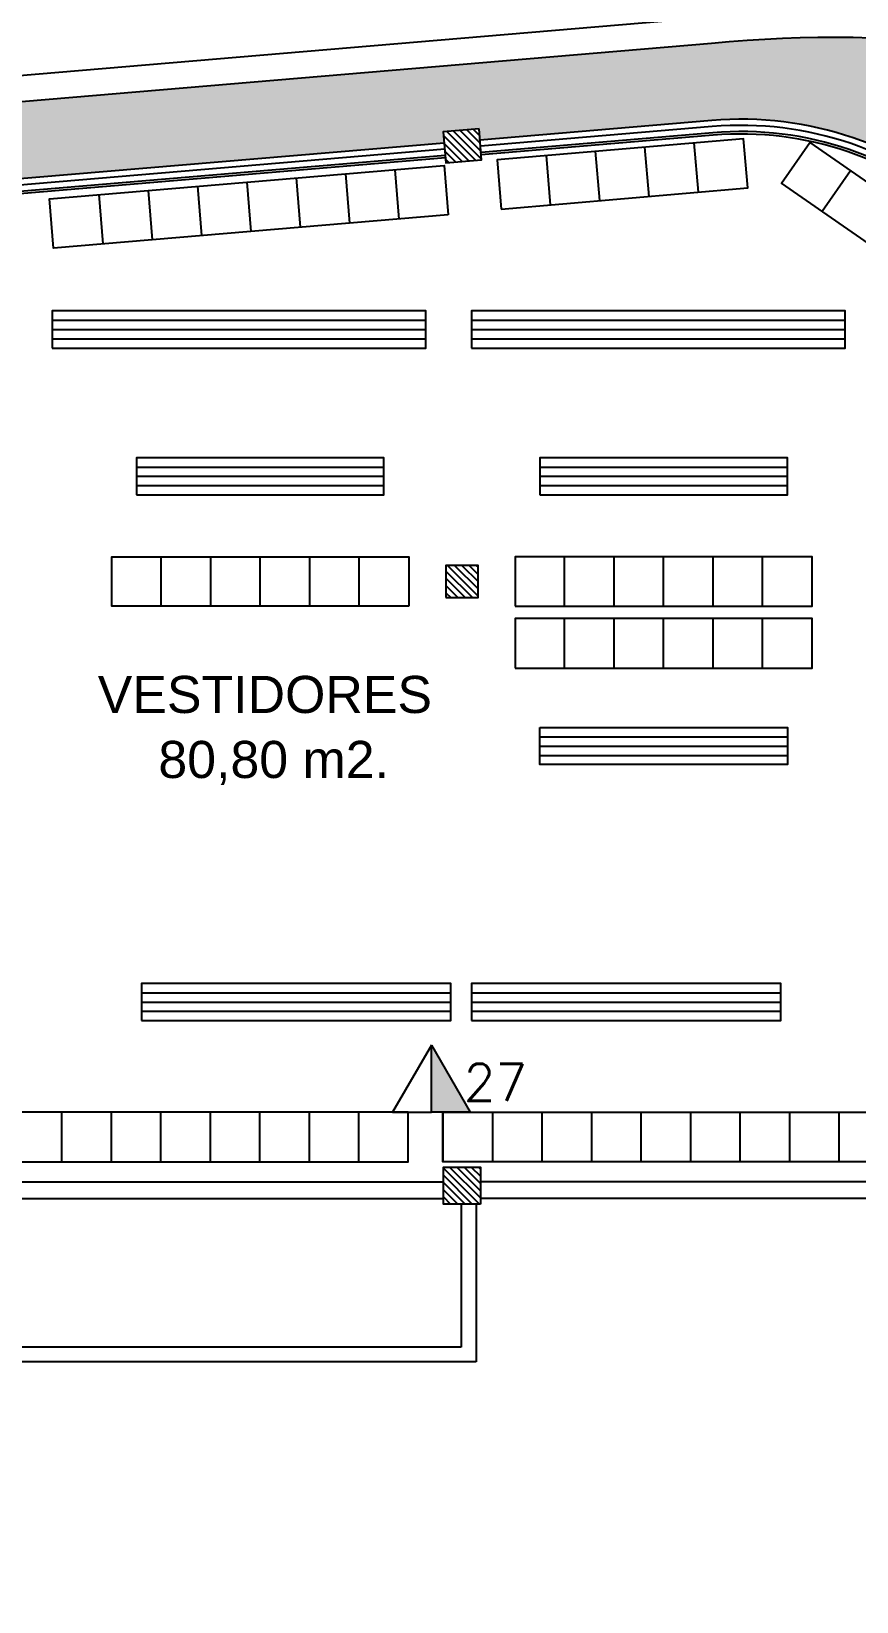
# Model space of a CAD drawing. Header units: millimetres. Extents: x -107 to 237943, y 136 to 168336.
# Drawn here: x 127584 to 134252, y 118508 to 131198 of the extents above; entities that cross this region are included whole.
import ezdxf

# ---------------------------------------------------------------- set-up
doc = ezdxf.new("R2010")
doc.units = ezdxf.units.MM
for name, color, linetype in [('areas verdes', 82, 'Continuous'), ('edificios', 7, 'Continuous'), ('Extintores CO2', 1, 'Continuous'), ('Extintores pqs', 5, 'Continuous'), ('Hidrantes', 5, 'Continuous'), ('mobiliario', 34, 'Continuous'), ('textos', 7, 'Continuous')]:
    doc.layers.add(name, color=color, linetype=linetype)
doc.styles.get("Standard").update_dxf_attribs({"font": 'romans.shx', "width": 0.87})
doc.styles.add('style1', font='arial.ttf')
pattern_1 = [(315, (0, 0), (29.18583239347475, 29.18583239347474), [])]

# ---------------------------------------------------------------- blocks, each defined once
blk = doc.blocks.new('A$C375343D7')
at = {"layer": 'Extintores pqs', "lineweight": -2}
blk.add_hatch(color=256, dxfattribs=at).paths.add_polyline_path([(0, 0.9000000000014552), (0, 0), (0.5196152422686282, 0)])
for p, q in [((0, 0.9000000000014552), (-0.5196152422686282, 0)), ((0, 0), (0, 0.9000000000014552)), ((0, 0.9000000000014552), (0.5196152422686282, 0)), ((-0.5196152422686282, 0), (0, 0)), ((0.5196152422686282, 0), (0, 0))]:
    blk.add_line(p, q, dxfattribs=at)

msp = doc.modelspace()

# ---------------------------------------------------------------- hatches: boundary and pattern name
at = {"layer": 'areas verdes'}
h = msp.add_hatch(dxfattribs=at)
h.set_pattern_fill('AR-SAND', color=82, scale=3)
h.set_pattern_definition([(37.50000000000001, (0, 0), (-4.800093887952137, 146.8239711988027), [0, -115.824, 0, -129.54, 0, -123.825]), (7.499999999999999, (0, 0), (134.8569849414008, 215.0475301705063), [0, -62.48400000000001, 0, -104.394, 0, -40.005]), (327.5, (-93.726, 0), (237.2977110724374, 0.4311554035637286), [0, -38.09999999999999, 0, -137.16, 0, -179.07]), (317.5, (-93.726, 0), (229.0669357416892, 66.87879697716488), [0, -19.05, 0, -89.916, 0, -102.87])])
edge = h.paths.add_edge_path()
edge.add_arc((140845.8633712428, 127622.9747015378), 750, 0, 45.41777620433266)
edge.add_arc((134074.4402825054, 120750.8535896596), 10397.70538366041, 45.4225040356586, 95.49150742444851)
edge.add_line((133079.3984844643, 131100.8376024758), (125595.9682052913, 130467.843836434))
edge.add_line((125595.9682052913, 130467.843836434), (125644.0069300757, 129899.9165251243))
edge.add_line((125644.0069300757, 129899.9165251243), (125913.3298370075, 129922.6974844946))
edge.add_line((125913.3298370075, 129922.6974844946), (125908.2764930808, 129982.4395372296))
edge.add_line((125908.2764930808, 129982.4395372296), (126197.2445812899, 130006.8822047761))
edge.add_line((126197.2445812899, 130006.8822047761), (126206.5159379455, 129897.2736195934))
edge.add_line((126206.5159379455, 129897.2736195934), (130919.6851008039, 130295.9419557831))
edge.add_line((130919.6851008039, 130295.9419557831), (130912.0994453584, 130385.6217072963))
edge.add_line((130912.0994453584, 130385.6217072963), (131201.0675335675, 130410.0643748428))
edge.add_line((131201.0675335675, 130410.0643748428), (131208.653189013, 130320.3846233296))
edge.add_line((131208.653189013, 130320.3846233296), (133081.6552219538, 130478.8144564951))
edge.add_arc((133317.6533913683, 127688.7777427522), 2800.000000000038, 9.094947017729282e-13, 94.83491432300599, ccw=False)
edge.add_line((136117.6533913684, 127688.7777427523), (136117.6533913685, 126892.3050377548))
edge.add_line((136117.6533913685, 126892.3050377548), (136177.6533913685, 126892.3050377548))
edge.add_line((136177.6533913685, 126892.3050377548), (136177.6533913685, 126612.3050377548))
edge.add_line((136177.6533913685, 126612.3050377548), (136117.6533913685, 126612.3050377548))
edge.add_line((136117.6533913685, 126612.3050377548), (136117.6533913685, 122019.3050377548))
edge.add_line((136117.6533913685, 122019.3050377548), (136167.5478497367, 122019.3050377548))
edge.add_line((136167.5478497367, 122019.3050377548), (136167.5478497367, 121719.3050377548))
edge.add_line((136167.5478497367, 121719.3050377548), (136117.5478497367, 121719.3050377548))
edge.add_line((136117.5478497367, 121719.3050377548), (136117.5478497367, 117959.3050377546))
edge.add_line((136117.5478497367, 117959.3050377546), (136167.5478497367, 117959.3050377546))
edge.add_line((136167.5478497367, 117959.3050377546), (136167.5478497367, 117659.3050377546))
edge.add_line((136167.5478497367, 117659.3050377546), (136117.5478497367, 117659.3050377546))
edge.add_line((136117.5478497367, 117659.3050377546), (136117.5478497367, 113899.1551734884))
edge.add_line((136117.5478497367, 113899.1551734884), (136167.5478497367, 113899.1551734884))
edge.add_line((136167.5478497367, 113899.1551734884), (136167.5478497367, 113599.1551734884))
edge.add_line((136167.5478497367, 113599.1551734884), (136114.5478497366, 113599.1551734884))
edge.add_line((136114.5478497366, 113599.1551734884), (136114.5478497366, 109839.1423955291))
edge.add_line((136114.5478497366, 109839.1423955291), (136167.5478497367, 109839.1423955291))
edge.add_line((136167.5478497367, 109839.1423955291), (136167.5478497367, 109539.1423955291))
edge.add_line((136167.5478497367, 109539.1423955291), (136114.5478497366, 109539.1423955291))
edge.add_line((136114.5478497366, 109539.1423955291), (136114.5478497366, 105779.1423955291))
edge.add_line((136114.5478497366, 105779.1423955291), (136167.5478497367, 105779.1423955291))
edge.add_line((136167.5478497367, 105779.1423955291), (136167.5478497367, 105479.1423955291))
edge.add_line((136167.5478497367, 105479.1423955291), (136114.5478497366, 105479.1423955291))
edge.add_line((136114.5478497366, 105479.1423955291), (136114.5478497366, 100949.1423955291))
edge.add_line((136114.5478497366, 100949.1423955291), (136167.5478497367, 100949.1423955291))
edge.add_line((136167.5478497367, 100949.1423955291), (136167.5478497367, 100649.1423955291))
edge.add_line((136167.5478497367, 100649.1423955291), (136114.5478497366, 100649.1423955291))
edge.add_line((136114.5478497366, 100649.1423955291), (136114.5478497366, 96119.14239552907))
edge.add_line((136114.5478497366, 96119.14239552907), (136167.5478497367, 96119.14239552907))
edge.add_line((136167.5478497367, 96119.14239552907), (136167.5478497367, 95819.14239552907))
edge.add_line((136167.5478497367, 95819.14239552907), (136255.7072785764, 95819.14239552907))
edge.add_line((136255.7072785764, 95819.14239552907), (136255.7072785763, 98093.34724958739))
edge.add_line((136255.7072785763, 98093.34724958739), (136305.7072785764, 98093.34724958739))
edge.add_line((136305.7072785764, 98093.34724958739), (136305.7072785764, 95819.14239552907))
edge.add_line((136305.7072785764, 95819.14239552907), (136992.5478497367, 95819.14239552907))
edge.add_line((136992.5478497367, 95819.14239552907), (136992.5478497367, 98786.30503775462))
edge.add_line((136992.5478497367, 98786.30503775462), (141047.6533913685, 98786.30503775462))
edge.add_arc((141047.6533913685, 99336.30503775462), 550, 270, 450)
edge.add_line((141047.6533913685, 99886.30503775462), (136992.5478497367, 99886.30503775462))
edge.add_line((136992.5478497367, 99886.30503775462), (136992.5478497367, 108667.3050377546))
edge.add_line((136992.5478497367, 108667.3050377546), (141047.6533913685, 108667.3050377546))
edge.add_arc((141047.6900589387, 109217.3050377546), 550.0000012222824, 269.9961801872486, 450.0038198127514)
edge.add_line((141047.6533913685, 109767.3050377546), (136992.5478497367, 109767.3050377546))
edge.add_line((136992.5478497367, 109767.3050377546), (136992.5478497367, 118567.3050377546))
edge.add_line((136992.5478497367, 118567.3050377546), (141047.6533913685, 118567.3050377546))
edge.add_arc((141047.6538457501, 119117.3050377546), 550.0000000001877, 269.9999526651943, 450.0000473348057)
edge.add_line((141047.6533913685, 119667.3050377546), (136992.5478497367, 119667.3050377546))
edge.add_line((136992.5478497367, 119667.3050377546), (136992.5478497367, 125267.3050377546))
edge.add_line((136992.5478497367, 125267.3050377546), (136992.5478497367, 126442.3050377546))
edge.add_line((136992.5478497367, 126442.3050377546), (138167.5478497367, 126442.3050377546))
edge.add_line((138167.5478497367, 126442.3050377546), (138167.5478497367, 125467.3050377546))
edge.add_line((138167.5478497367, 125467.3050377546), (141042.2959111457, 125467.3050377546))
edge.add_arc((141037.6670330364, 126025.4821830003), 558.1963382064563, 270.4751342872455, 360.0000000000015)
edge.add_line((141595.8633712428, 126025.4821830003), (141595.8633712428, 127622.9747015378))
at = {"layer": 'edificios'}
h = msp.add_hatch(dxfattribs=at)
h.set_pattern_fill('ANSI31', color=1, scale=13, angle=270)
h.set_pattern_definition(pattern_1)
h.paths.add_polyline_path([(131201.0675335675, 130410.0643748428), (130912.0994453584, 130385.6217072963), (130933.1707104848, 130136.5112864264), (131222.1387986939, 130160.9539539729)])
h.paths.add_polyline_path([(126197.2445812899, 130006.8822047761), (125908.2764930808, 129982.4395372296), (125929.3477582072, 129733.3291163597), (126218.3158464162, 129757.7717839062)])
h.paths.add_polyline_path([(121202.8938815963, 129551.4011704255), (120903.9613765524, 129526.1156522739), (120922.7361701169, 129309.407665238), (121221.6686751608, 129334.6931833896)])
h.paths.add_polyline_path([(116204.8757122137, 129138.5851141734), (115915.9076240047, 129114.1424466268), (115933.3546315292, 128907.8790181466), (116222.3227197383, 128932.3216856931)])
h.paths.add_polyline_path([(110944.8061067231, 128442.7638770094), (111233.7741949321, 128467.2065445559), (111212.7029298058, 128716.3169654258), (110923.7348415968, 128691.8742978793)])
h.paths.add_polyline_path([(106207.3628464391, 128331.0707456619), (105918.3947582301, 128306.6280781154), (105939.4660233563, 128057.5176572455), (106228.4341115654, 128081.9603247919)])
h.paths.add_polyline_path([(101212.56044132, 127913.5980226476), (100944.6636182372, 127890.9376900692), (100944.6636182372, 127640.0449342312), (101233.6317064463, 127664.4876017777)])
h.paths.add_polyline_path([(95985.35732086354, 127182.1881696662), (96264.36099223782, 127205.7879866077), (96240.76117529633, 127484.791657982), (95961.75750392204, 127461.1918410405)])
h.paths.add_polyline_path([(91295.59186601086, 127094.3692944878), (91006.58404420747, 127070.4010042596), (91027.24636336969, 126821.2563302912), (91316.25418517308, 126845.2246205194)])
h.paths.add_polyline_path([(86070.88308355438, 126402.0169561465), (86359.85117176348, 126426.459623693), (86338.77990663717, 126675.5700445629), (86049.81181842808, 126651.1273770164)])
h.paths.add_polyline_path([(81336.64265556965, 126252.4590408267), (81047.67456736058, 126228.0163732801), (81068.74583248688, 125978.9059524102), (81357.71392069595, 126003.3486199568)])
h.paths.add_polyline_path([(75931.66752884712, 125549.3986739232), (76225.61782547359, 125574.2627667722), (76204.54656034727, 125823.3731876421), (75910.5962637208, 125798.5090947931)])
h.paths.add_polyline_path([(71195.73759899964, 125404.3050377549), (70920.73759899964, 125404.3050377549), (70920.73759899964, 125129.3050377549), (71195.73759899964, 125129.3050377549)])
h = msp.add_hatch(dxfattribs=at)
h.set_pattern_fill('ANSI31', color=1, scale=13, angle=270)
h.set_pattern_definition(pattern_1)
h.paths.add_polyline_path([(130932.7376902152, 126622.3050377549), (131192.7376902152, 126622.3050377549), (131192.7376902152, 126882.3050377549), (130932.7376902152, 126882.3050377549)])
h.paths.add_polyline_path([(125937.6533913685, 124791.476991772), (126197.6533913685, 124791.476991772), (126197.6533913685, 125051.476991772), (125937.6533913685, 125051.476991772)])
h.paths.add_polyline_path([(120932.7375989996, 124791.476991772), (121192.7375989996, 124791.476991772), (121192.7375989996, 125051.476991772), (120932.7375989996, 125051.476991772)])
h.paths.add_polyline_path([(116187.6782675574, 125046.476991772), (115937.6782675574, 125046.476991772), (115937.6782675574, 124796.476991772), (116187.6782675574, 124796.476991772)])
h.paths.add_polyline_path([(110937.7375989995, 124791.476991772), (111192.7375989995, 124791.476991772), (111192.7375989995, 125051.476991772), (110937.7375989995, 125051.476991772)])
h.paths.add_polyline_path([(105932.7375989995, 124791.476991772), (106192.7375989995, 124791.476991772), (106192.7375989995, 125051.476991772), (105932.7375989995, 125051.476991772)])
h.paths.add_polyline_path([(101192.7375989995, 125046.476991772), (100932.7375989995, 125046.476991772), (100932.7375989995, 124796.476991772), (101192.7375989995, 124796.476991772)])
h = msp.add_hatch(dxfattribs=at)
h.set_pattern_fill('ANSI31', color=1, scale=13, angle=270)
h.set_pattern_definition(pattern_1)
h.paths.add_polyline_path([(76185.73759899964, 122114.3050377548), (75875.73759899964, 122114.3050377548), (75875.73759899964, 121614.3050377548), (76185.73759899964, 121614.3050377548)])
h.paths.add_polyline_path([(81272.73759899955, 121994.3050377548), (81012.73759899955, 121994.3050377548), (81012.73759899955, 121744.3050377548), (81272.73759899955, 121744.3050377548)])
h.paths.add_polyline_path([(86242.73759899955, 121994.3050377548), (85982.73759899955, 121994.3050377548), (85982.73759899955, 121744.3050377548), (86242.73759899955, 121744.3050377548)])
h.paths.add_polyline_path([(91262.73759899955, 122114.3050377548), (90962.73759899955, 122114.3050377548), (90962.73759899955, 121614.3050377548), (91262.73759899955, 121614.3050377548)])
h.paths.add_polyline_path([(95932.73759899955, 121994.3050377548), (96192.73759899955, 121994.3050377548), (96192.73759899955, 121744.3050377548), (95932.73759899955, 121744.3050377548)])
h.paths.add_polyline_path([(101192.7375989995, 121994.3050377548), (100932.7375989995, 121994.3050377548), (100932.7375989995, 121744.3050377548), (101192.7375989995, 121744.3050377548)])
h.paths.add_polyline_path([(106212.7375989995, 122114.3050377548), (105912.7375989995, 122114.3050377548), (105912.7375989995, 121614.3050377548), (106212.7375989995, 121614.3050377548)])
h.paths.add_polyline_path([(110937.7375989995, 121994.3050377548), (111187.7375989995, 121994.3050377548), (111187.7375989995, 121744.3050377548), (110937.7375989995, 121744.3050377548)])
h.paths.add_polyline_path([(116192.6782675574, 121994.3050377548), (115932.6782675574, 121994.3050377548), (115932.6782675574, 121744.3050377548), (116192.6782675574, 121744.3050377548)])
h.paths.add_polyline_path([(121212.7375989995, 121719.3050377548), (120912.7375989996, 121719.3050377548), (120912.7375989996, 122019.3050377548), (121212.7375989995, 122019.3050377548)])
h.paths.add_polyline_path([(126212.7375989996, 121719.305037755), (125912.7375989996, 121719.305037755), (125912.7375989996, 122019.305037755), (126212.7375989996, 122019.305037755)])
h.paths.add_polyline_path([(131212.7376902152, 121719.305037755), (130912.7376902152, 121719.305037755), (130912.7376902152, 122019.305037755), (131212.7376902152, 122019.305037755)])

# ---------------------------------------------------------------- linework, layer by layer
for p, q in [((133081.6552219774, 130478.8144564971), (131207.6533913687, 130320.3000544017)), ((133091.769429237, 130359.2414544795), (131218.7673962736, 130200.8116213121)), ((130919.6851008039, 130295.9419557831), (126206.5159379455, 129897.2736195934)), ((130929.7993080645, 130176.3689537656), (126216.6301452061, 129777.7006175758)), ((126212.7375989996, 121899.3050377548), (130912.7376902152, 121899.3050377548)), ((135867.5478497367, 121899.3050377548), (131212.7376902152, 121899.3050377548)), ((126212.7375989996, 121764.3050377548), (130912.7376902152, 121764.3050377548)), ((131057.7376902152, 121719.305037755), (131057.7376902152, 120564.3050377547)), ((131177.7376902152, 121719.305037755), (131177.7376902152, 120444.3050377547)), ((135867.5478497367, 121764.3050377548), (131212.7376902152, 121764.3050377548))]:
    msp.add_line(p, q, dxfattribs=at)
at = {"layer": 'edificios', "color": 4, "ltscale": 0.25}
for p, q in [((130923.8993538292, 130246.1198716092), (126210.7301909707, 129847.4515354194)), ((130928.1136068544, 130196.2977874352), (126214.944443996, 129797.6294512454))]:
    msp.add_line(p, q, dxfattribs=at)
at = {"layer": 'edificios', "ltscale": 0.25}
for p, q in [((131057.7376902152, 120564.3050377547), (120912.7375989993, 120564.3050377546)), ((131177.7376902152, 120444.3050377547), (121062.7375989994, 120444.3050377547))]:
    msp.add_line(p, q, dxfattribs=at)
at = {"layer": 'edificios'}
for points in [[(138167.5478497367, 125267.3050377546), (141042.2959111457, 125267.3050377546, 0.4115465611067155), (141797.6533913685, 126029.5786309016), (141797.6533913685, 127622.9747015378, 0.2008080742280266), (141513.9553491057, 128300.8812965243, 0.2210757600631533), (133060.1019761689, 131309.9553020718), (70920.73759899965, 126053.8322663542)], [(138167.5478497367, 125267.3050377546), (138167.5478497367, 125467.3050377546), (141042.2959111457, 125467.3050377546, 0.4117867796475361), (141595.8633712428, 126025.4821830003), (141595.8633712428, 127622.9747015378, 0.2008080742280266), (141372.312454341, 128157.1575942862, 0.2220105656595446), (133079.3984844643, 131100.8376024758), (70920.73759899964, 125843.0823514503)]]:
    msp.add_lwpolyline(points, format="xyb", dxfattribs=at)
at = {"layer": 'edificios', "color": 1}
for points in [[(131201.0675335675, 130410.0643748428), (130912.0994453584, 130385.6217072963), (130933.1707104848, 130136.5112864264), (131222.1387986939, 130160.9539539729)], [(130932.7376902152, 126622.3050377549), (131192.7376902152, 126622.3050377549), (131192.7376902152, 126882.3050377549), (130932.7376902152, 126882.3050377549)], [(131212.7376902152, 121719.305037755), (130912.7376902152, 121719.305037755), (130912.7376902152, 122019.305037755), (131212.7376902152, 122019.305037755)]]:
    msp.add_lwpolyline(points, close=True, dxfattribs=at)
at = {"layer": 'edificios', "color": 4, "ltscale": 0.25}
for points in [[(136067.6533913684, 126892.3050377548), (136067.6533913684, 127688.7777427523, 0.4391510199649872), (133085.8694750022, 130428.9923723231), (131212.8674420383, 130270.5625391557)], [(136017.6533913684, 126892.3050377548), (136017.6533913684, 127688.7777427523, 0.4391510199649861), (133090.083728027, 130379.1702881491), (131217.0816950635, 130220.7404549817)]]:
    msp.add_lwpolyline(points, format="xyb", dxfattribs=at)
at = {"layer": 'edificios'}
for radius in [2800, 2680]:
    msp.add_arc((133317.6533913684, 127688.7777427523), radius, 0, 94.83491432251942, dxfattribs=at)
at = {"layer": 'mobiliario'}
for p, q in [((132177.5516595853, 129830.3311161376), (132143.4393700682, 130228.8739014239)), ((132576.0944448717, 129864.4434056547), (132541.9821553545, 130262.9861909411)), ((132974.6372301582, 129898.5556951719), (132940.5249406411, 130297.0984804582)), ((130520.4145895064, 130080.5334815405), (130553.8945685863, 129681.9370804017)), ((131779.0088742988, 129796.2188266204), (131744.8965847816, 130194.7616119068)), ((129324.6253860898, 129980.0935443014), (129358.1053651697, 129581.4971431626)), ((129723.2217872289, 130013.5735233811), (129756.7017663085, 129614.9771222423)), ((129723.2217872289, 130013.5735233811), (129756.7017663085, 129614.9771222423)), ((130121.8181883676, 130047.0535024608), (130155.2981674473, 129648.457101322)), ((133973.533653459, 129744.0516982143), (134201.4399147476, 130072.7745846481)), ((128128.8361826735, 129879.6536070623), (128162.3161617531, 129481.0572059234)), ((128527.4325838123, 129913.133586142), (128560.9125628919, 129514.5371850032)), ((128926.0289849511, 129946.6135652217), (128959.5089640309, 129548.0171640829)), ((127751.8531813107, 128864.1510279799), (130771.8531813107, 128864.1510279799)), ((131139.6412158312, 128864.1510279799), (134159.6412158312, 128864.1510279799)), ((127751.8531813107, 128789.1510279799), (130771.8531813107, 128789.1510279799)), ((127751.8531813107, 128714.1510279799), (130771.8531813107, 128714.1510279799)), ((131139.6412158312, 128789.1510279799), (134159.6412158312, 128789.1510279799)), ((131139.6412158312, 128714.1510279799), (134159.6412158312, 128714.1510279799)), ((128432.7376902152, 127677.5032698199), (130432.7376902152, 127677.5032698199)), ((131692.7376902152, 127677.5032698199), (133692.7376902152, 127677.5032698199)), ((128432.7376902152, 127602.5032698199), (130432.7376902152, 127602.5032698199)), ((131692.7376902152, 127602.5032698199), (133692.7376902152, 127602.5032698199)), ((128432.7376902152, 127527.5032698199), (130432.7376902152, 127527.5032698199)), ((131692.7376902152, 127527.5032698199), (133692.7376902152, 127527.5032698199)), ((128632.7376902152, 126552.3050377549), (128632.7376902152, 126952.3050377548)), ((129032.7376902153, 126552.3050377549), (129032.7376902153, 126952.3050377548)), ((129032.7376902153, 126552.3050377549), (129032.7376902153, 126952.3050377548)), ((129432.7376902152, 126552.3050377549), (129432.7376902152, 126952.3050377548)), ((129832.7376902152, 126552.3050377549), (129832.7376902153, 126952.3050377548)), ((130232.7376902153, 126552.3050377549), (130232.7376902153, 126952.3050377548)), ((131892.7376902152, 126552.3050377549), (131892.7376902152, 126952.3050377548)), ((132292.7376902152, 126552.3050377549), (132292.7376902152, 126952.3050377548)), ((132692.7376902152, 126552.3050377549), (132692.7376902152, 126952.3050377548)), ((133092.7376902152, 126552.3050377549), (133092.7376902152, 126952.3050377548)), ((133092.7376902152, 126552.3050377549), (133092.7376902152, 126952.3050377548)), ((133492.7376902152, 126552.3050377549), (133492.7376902152, 126952.3050377548)), ((131892.7376902152, 126052.3473295092), (131892.7376902152, 126452.347329509)), ((132292.7376902152, 126052.3473295092), (132292.7376902152, 126452.347329509)), ((132692.7376902152, 126052.3473295092), (132692.7376902152, 126452.347329509)), ((133092.7376902152, 126052.3473295092), (133092.7376902152, 126452.347329509)), ((133092.7376902152, 126052.3473295092), (133092.7376902152, 126452.347329509)), ((133492.7376902152, 126052.3473295092), (133492.7376902152, 126452.347329509)), ((131692.7376902152, 125497.149097444), (133692.7376902152, 125497.149097444)), ((131692.7376902152, 125422.149097444), (133692.7376902152, 125422.149097444)), ((131692.7376902152, 125347.149097444), (133692.7376902152, 125347.149097444)), ((128472.9450896461, 123428.4725133765), (130972.9450896461, 123428.4725133765)), ((128472.9450896461, 123353.4725133765), (130972.9450896461, 123353.4725133765)), ((131139.6412158312, 123428.4725133765), (133639.6412158312, 123428.4725133765)), ((131139.6412158312, 123353.4725133765), (133639.6412158312, 123353.4725133765)), ((128472.9450896461, 123278.4725133765), (130972.9450896461, 123278.4725133765)), ((131139.6412158312, 123278.4725133765), (133639.6412158312, 123278.4725133765)), ((127827.9773505664, 122462.2117009902), (127827.9773505664, 122062.2117009902)), ((128227.9773505665, 122462.2117009902), (128227.9773505665, 122062.2117009902)), ((128627.9773505664, 122462.2117009902), (128627.9773505664, 122062.2117009902)), ((129027.9773505665, 122462.2117009902), (129027.9773505665, 122062.2117009902)), ((129427.9773505666, 122462.2117009902), (129427.9773505666, 122062.2117009902)), ((129827.9773505664, 122462.2117009902), (129827.9773505664, 122062.2117009902)), ((130227.9773505665, 122462.2117009902), (130227.9773505665, 122062.2117009902)), ((130909.0286939598, 122462.2117009902), (130909.0286939598, 122062.2117009902)), ((131309.0286939599, 122462.2117009902), (131309.0286939599, 122062.2117009902)), ((131709.0286939597, 122462.2117009902), (131709.0286939597, 122062.2117009902)), ((132109.0286939598, 122462.2117009902), (132109.0286939598, 122062.2117009902)), ((132509.0286939597, 122462.2117009902), (132509.0286939597, 122062.2117009902)), ((132909.0286939598, 122462.2117009902), (132909.0286939598, 122062.2117009902)), ((133309.0286939599, 122462.2117009902), (133309.0286939599, 122062.2117009902)), ((133709.0286939597, 122462.2117009902), (133709.0286939597, 122062.2117009902)), ((134109.0286939598, 122462.2117009902), (134109.0286939598, 122062.2117009902))]:
    msp.add_line(p, q, dxfattribs=at)
for points in [[(131380.4660890123, 129762.1065371033), (133373.1800154447, 129932.667984689), (133339.0677259276, 130331.2107699754), (131346.3537994952, 130160.6493223896)], [(135288.4251991947, 128832.4266530598), (133644.8107670251, 129971.9579595029), (133872.7170283137, 130300.6808459367), (135516.3314604833, 129161.1495394936)], [(130952.490969725, 129715.4170594814), (127763.7197606144, 129447.5772268437), (127730.2397815347, 129846.1736279826), (130919.0109906452, 130114.0134606202)], [(127751.8531813107, 128639.1510279799), (130771.8531813107, 128639.1510279799), (130771.8531813107, 128939.1510279799), (127751.8531813107, 128939.1510279799)], [(131139.6412158312, 128639.1510279799), (134159.6412158312, 128639.1510279799), (134159.6412158312, 128939.1510279799), (131139.6412158312, 128939.1510279799)], [(128432.7376902152, 127452.5032698199), (130432.7376902152, 127452.5032698199), (130432.7376902152, 127752.5032698199), (128432.7376902152, 127752.5032698199)], [(131692.7376902152, 127452.5032698199), (133692.7376902152, 127452.5032698199), (133692.7376902152, 127752.5032698199), (131692.7376902152, 127752.5032698199)], [(130632.7376902152, 126552.3050377549), (128232.7376902153, 126552.3050377549), (128232.7376902153, 126952.3050377548), (130632.7376902152, 126952.3050377548)], [(131492.7376902152, 126552.3050377549), (133892.7376902152, 126552.3050377549), (133892.7376902152, 126952.3050377548), (131492.7376902152, 126952.3050377548)], [(131492.7376902152, 126052.3473295092), (133892.7376902152, 126052.3473295092), (133892.7376902152, 126452.347329509), (131492.7376902152, 126452.347329509)], [(131692.7376902152, 125572.149097444), (133692.7376902152, 125572.149097444), (133692.7376902152, 125272.149097444), (131692.7376902152, 125272.149097444)], [(128472.9450896461, 123203.4725133765), (130972.9450896461, 123203.4725133765), (130972.9450896461, 123503.4725133765), (128472.9450896461, 123503.4725133765)], [(131139.6412158312, 123203.4725133765), (133639.6412158312, 123203.4725133765), (133639.6412158312, 123503.4725133765), (131139.6412158312, 123503.4725133765)], [(130627.9773505664, 122462.2117009902), (126227.9773505665, 122462.2117009902), (126227.9773505665, 122062.2117009902), (130627.9773505664, 122062.2117009902)], [(130909.0286939598, 122462.2117009902), (135309.0286939597, 122462.2117009902), (135309.0286939597, 122062.2117009902), (130909.0286939598, 122062.2117009902)]]:
    msp.add_lwpolyline(points, close=True, dxfattribs=at)

# ---------------------------------------------------------------- block references
at = {"layer": 'Extintores CO2', "xscale": 603.838934759394, "yscale": 603.838934759394, "zscale": 603.838934759394}
msp.add_blockref('A$C375343D7', (130815.7536695527, 122462.2112970257), dxfattribs=at)

# ---------------------------------------------------------------- texts
at = {"layer": 'Hidrantes', "color": 5, "lineweight": 30}
msp.add_text('27', height=300.1743211996569, dxfattribs=at).set_placement((131076.5109291963, 122554.0215161623))
at = {"layer": 'textos', "style": 'style1'}
for s, p in [('VESTIDORES', (128119.912423633, 125689.4540888551)), ('80,80 m2.', (128609.6658695119, 125164.0038472648))]:
    msp.add_text(s, height=300, dxfattribs=at).set_placement(p)

doc.saveas('drawing.dxf')
